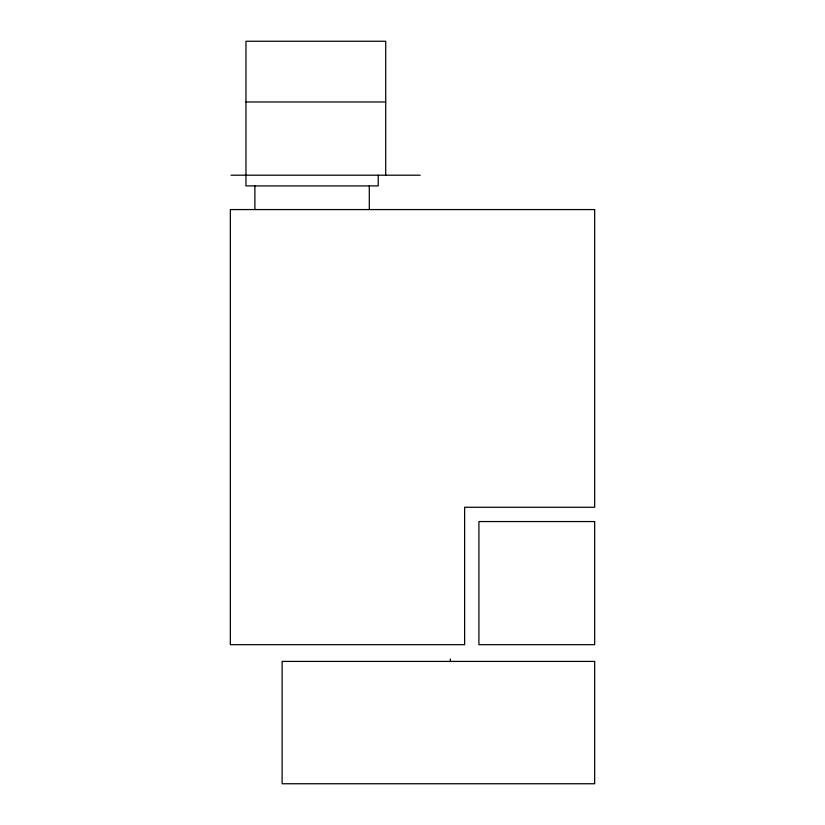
<?xml version="1.0" encoding="UTF-8"?>
<svg xmlns="http://www.w3.org/2000/svg" width="825" height="825" viewBox="0 0 825 825"><rect width="100%" height="100%" fill="white"/><g stroke="black" fill="none" stroke-linecap="round" stroke-linejoin="round"><path stroke-width="1.24" d="M245.963 101.97L385.718 101.97M231 175.199L420.203 175.199M450.337 658.958L450.337 661.413M385.718 175.199L385.718 41.25L245.963 41.25L245.963 185.914L378.232 185.914L378.232 175.199M369.301 185.914L369.301 209.571M254.894 185.914L254.894 209.571M594.66 209.571L230.34 209.571L230.34 644.676L464.63 644.676L464.63 507.262L594.66 507.262L594.66 209.571M594.66 521.555L478.912 521.555L478.912 644.676L594.66 644.676L594.66 521.555M594.66 661.413L282.129 661.413L282.129 783.75L594.66 783.75L594.66 661.413"/></g></svg>
